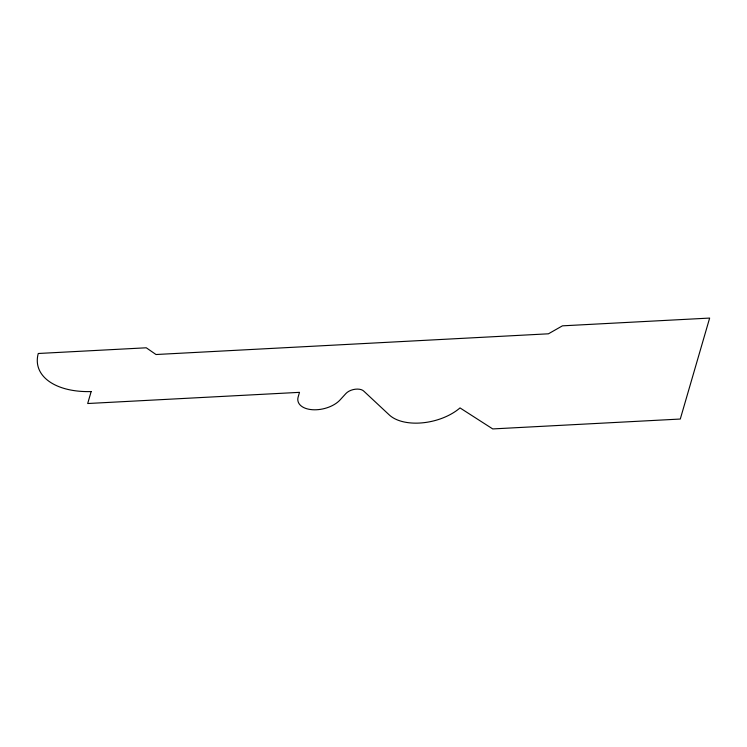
<?xml version="1.0" encoding="UTF-8"?>
<svg xmlns="http://www.w3.org/2000/svg" width="747" height="747" viewBox="0 0 747 747"><rect width="100%" height="100%" fill="white"/><g stroke="black" fill="none" stroke-linecap="round" stroke-linejoin="round"><path stroke-width="1.12" d="M91.162 391.568L87.688 403.52L299.5 392.343L298.174 396.89A23.353 13.297 -13.5 0 0 312.321 409.711A23.353 13.297 -13.5 0 0 340.053 399.953L345.908 393.538A10.523 5.985 -13.5 0 1 355.217 389.224A10.523 5.985 -13.5 0 1 363.929 391.26L389.28 414.94A43.784 24.931 -13.5 0 0 460.012 407.918L492.731 428.927L680.284 419.039L709.65 318.073L562.426 325.841L548.438 333.806L156.002 354.517L146.281 347.794L38.274 353.49A69.957 39.824 -13.5 0 0 91.162 391.568"/></g></svg>
